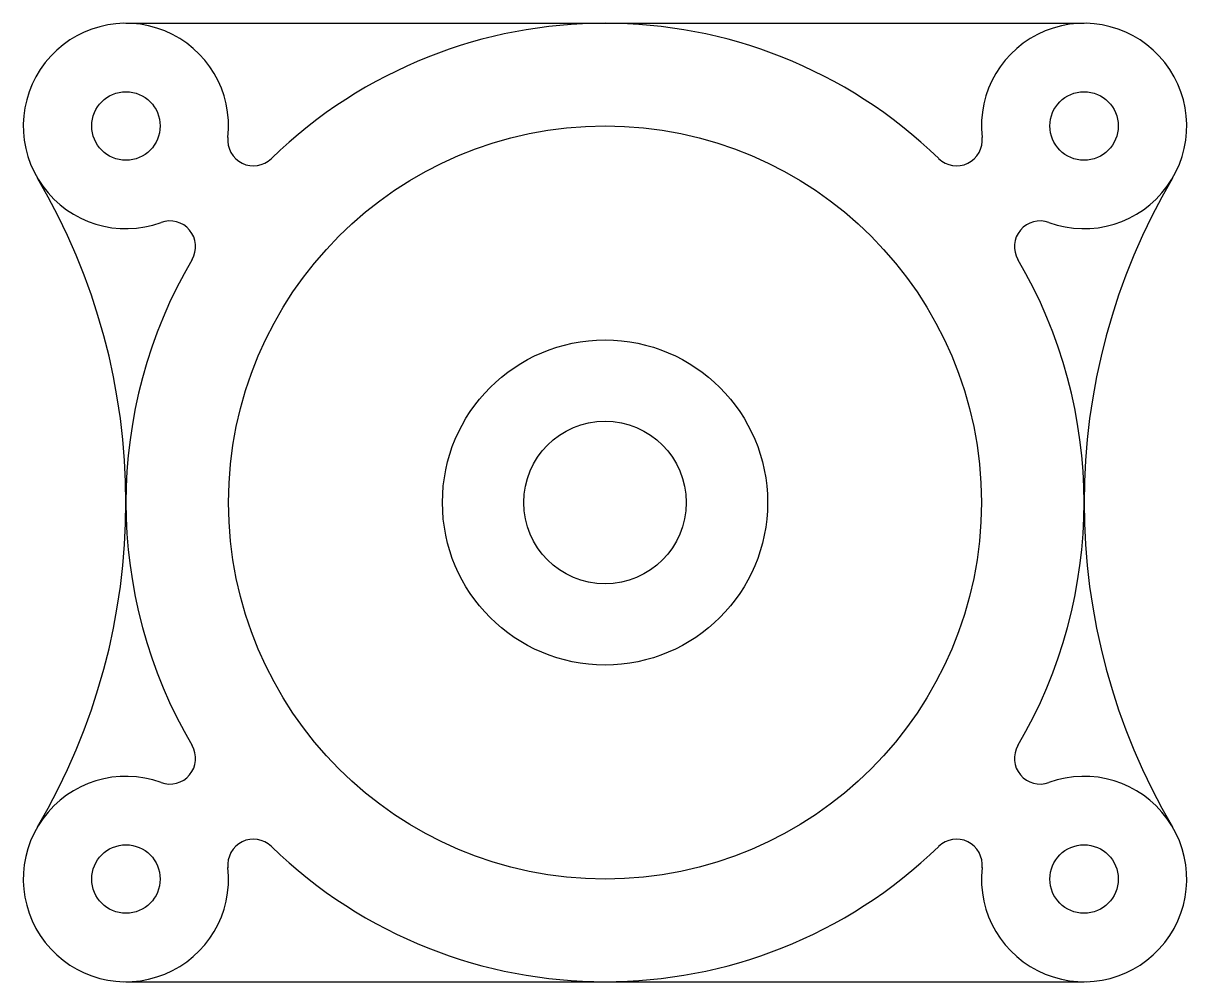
# Model space of a CAD drawing. Header units: centimetres. Extents: x -3 to 133, y 22 to 134.
import ezdxf

# ---------------------------------------------------------------- set-up
doc = ezdxf.new("R2010")
doc.units = ezdxf.units.CM
doc.header["$MEASUREMENT"] = 0

msp = doc.modelspace()

# ---------------------------------------------------------------- linework, layer by layer
for p, q in [((9.03, 133.6), (121.03, 133.6)), ((9.03, 21.6), (121.03, 21.6))]:
    msp.add_line(p, q)
for centre, radius in [((9.03, 121.6), 4), ((121.03, 121.6), 4), ((65.03, 77.6), 44), ((65.03, 77.6), 19), ((65.03, 77.6), 9.5), ((65.03, 77.6), 9.5), ((9.03, 33.6), 4), ((121.03, 33.6), 4)]:
    msp.add_circle(centre, radius)
for centre, radius, start, end in [((9.03, 121.6), 12, 353.6341, 290.0515), ((65.03, 77.6), 56, 45.8545, 134.1455), ((121.03, 121.6), 12, 249.9485, 186.3659), ((23.94, 119.94), 3, 173.6341, 314.1455), ((106.12, 119.94), 3, 225.8545, 6.3659), ((-65.64, 77.6), 74.67, 329.4898, 30.5102), ((195.7, 77.6), 74.67, 149.4898, 210.5102), ((14.17, 107.51), 3, 329.54, 110.0515), ((115.89, 107.51), 3, 69.9485, 210.46), ((65.03, 77.6), 56, 149.54, 210.46), ((65.03, 77.6), 56, 329.54, 30.46), ((14.17, 47.69), 3, 249.9485, 30.46), ((115.89, 47.69), 3, 149.54, 290.0515), ((9.03, 33.6), 12, 69.9485, 6.3659), ((121.03, 33.6), 12, 173.6341, 110.0515), ((23.94, 35.26), 3, 45.8545, 186.3659), ((106.12, 35.26), 3, 353.6341, 134.1455), ((65.03, 77.6), 56, 225.8545, 314.1455)]:
    msp.add_arc(centre, radius, start, end)

doc.saveas('drawing.dxf')
